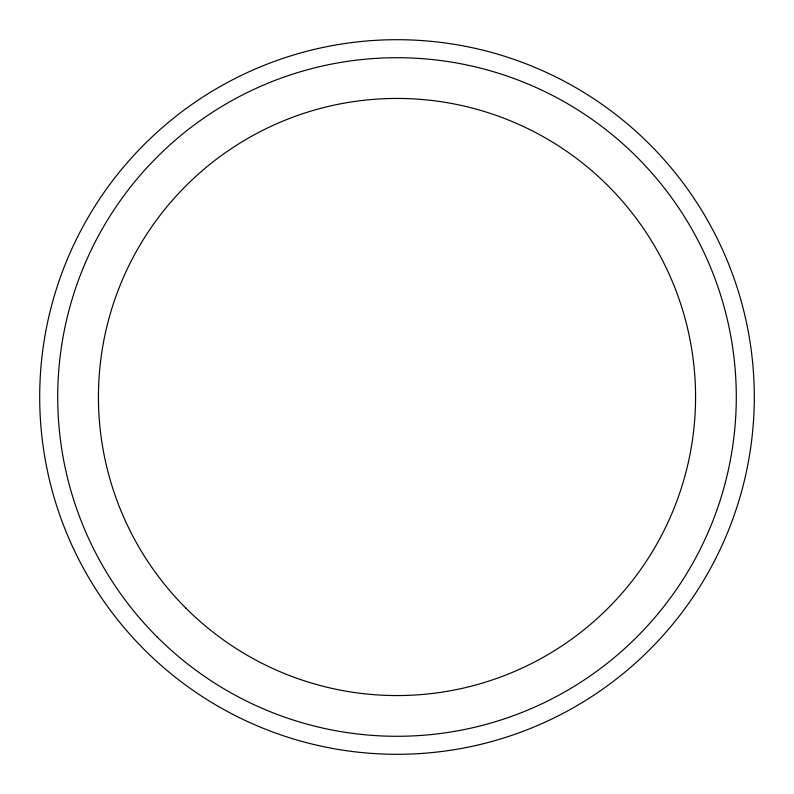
<?xml version="1.0" encoding="UTF-8"?>
<svg xmlns="http://www.w3.org/2000/svg" width="794" height="794" viewBox="0 0 794 794"><rect width="100%" height="100%" fill="white"/><g stroke="black" fill="none" stroke-linecap="round" stroke-linejoin="round"><path stroke-width="1.19" d="M218.35 706.432A357.3 357.3 0 0 0 754.3 397A357.3 357.3 0 0 0 218.35 87.568A357.3 357.3 0 0 0 218.35 706.432M157.093 636.907A339.276 339.276 0 0 0 724.724 484.816A339.276 339.276 0 0 0 309.184 69.276A339.276 339.276 0 0 0 157.093 636.907M185.885 608.115A298.564 298.564 0 0 0 685.391 474.276A298.564 298.564 0 0 0 319.724 108.609A298.564 298.564 0 0 0 185.885 608.115"/></g></svg>
